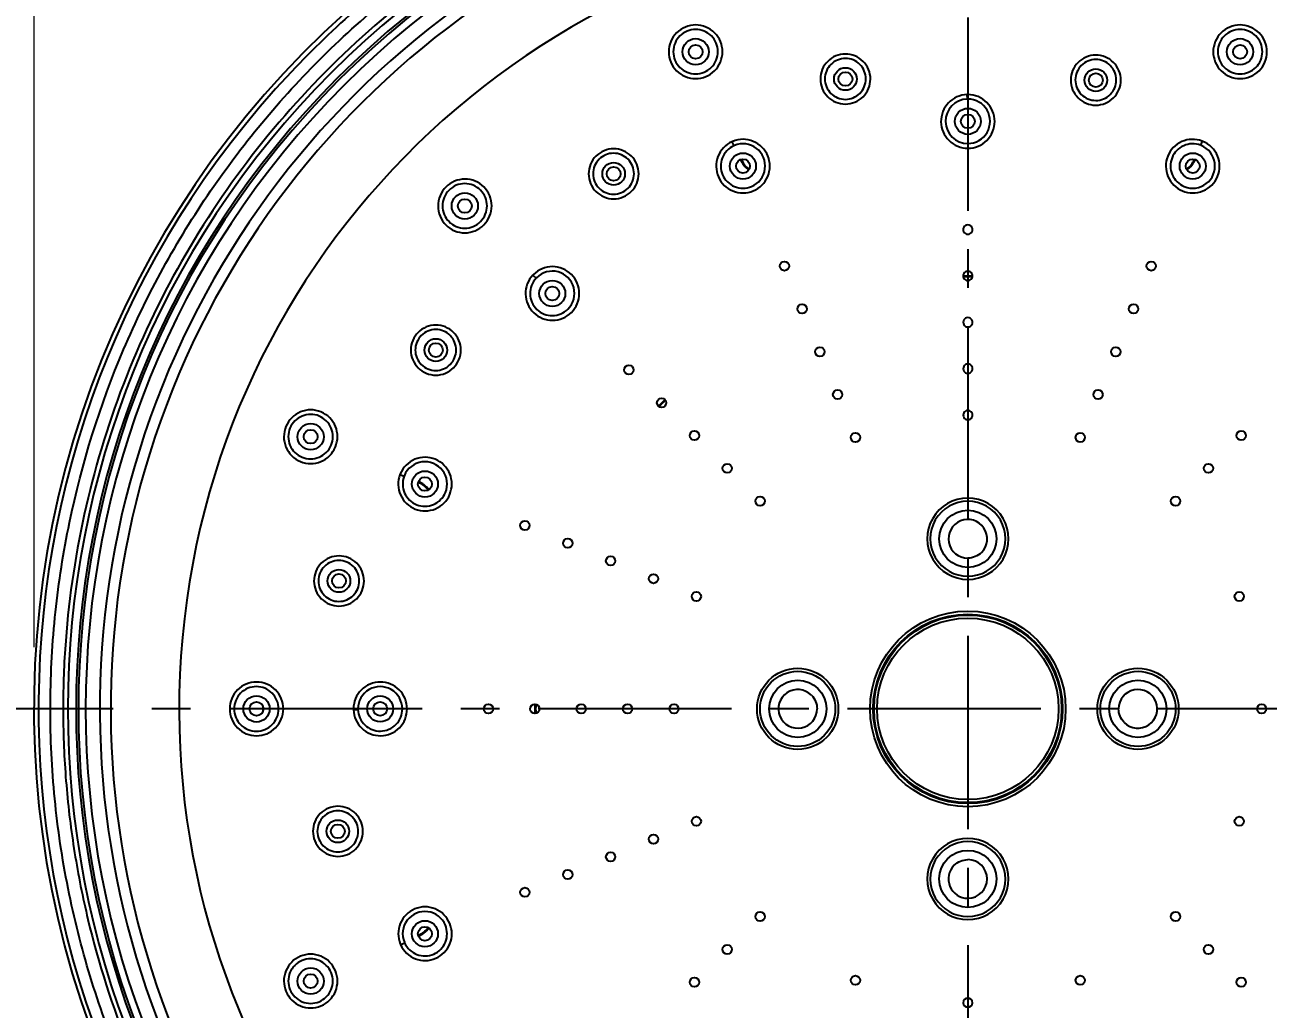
# Model space of a CAD drawing. Extents: x 0 to 521, y 0 to 382.
# Drawn here: x 76.5 to 156.9, y 255.5 to 319.2 of the extents above; entities that cross this region are included whole.
import ezdxf

# ---------------------------------------------------------------- set-up
doc = ezdxf.new("R2010")
doc.units = 0
doc.header["$LTSCALE"] = 10
doc.header["$MEASUREMENT"] = 0
doc.header["$PDMODE"] = 3
doc.header["$PDSIZE"] = -10
doc.linetypes.add('CENTER', pattern=[2, 1.25, -0.25, 0.25, -0.25])
doc.linetypes.add('EB_DASHDOT', pattern=[39, 30, -3, 3, -3])
doc.layers.get('0').update_dxf_attribs({"linetype": 'CONTINUOUS'})
doc.layers.get('DEFPOINTS').update_dxf_attribs({"linetype": 'CONTINUOUS'})
doc.layers.add('AXES', color=7, linetype='CONTINUOUS')
doc.layers.add('LAYER_01', color=7, linetype='CONTINUOUS')
doc.layers.add('CAXA1', color=1, linetype='EB_DASHDOT', lineweight=25)
doc.styles.add('Daelim Dimension', font='')
doc.styles.get('Daelim Dimension').set_extended_font_data('NanumGothic')
doc.dimstyles.new('DEFAULT', dxfattribs={"dimscale": 2, "dimtxt": 2, "dimasz": 2, "dimexe": 0, "dimexo": 2, "dimgap": 1, "dimtad": 1, "dimdec": 1, "dimzin": 9, "dimdsep": 46, "dimtxsty": 'Daelim Dimension', "dimcen": 0.5, "dimclrd": 252, "dimclre": 252, "dimclrt": 3, "dimadec": 1, "dimazin": 0, "dimtfac": 1, "dimtdec": 1, "dimtix": 1, "dimtmove": 0, "dimatfit": 3, "dimfxl": 1, "dimtolj": 1, "dimtzin": 1, "dimlwd": 9, "dimlwe": 9, "dimarcsym": 0})

# ---------------------------------------------------------------- blocks, each defined once
blk = doc.blocks.new('*D6')
at = {"color": 5, "linetype": 'ByBlock', "lineweight": 9, "ltscale": 0.5, "transparency": 16777216}
for p, q in [((77.111, 278.946), (77.111, 355.203)), ((81.111, 355.203), (193.886, 355.203)), ((197.886, 278.946), (197.886, 355.203))]:
    blk.add_line(p, q, dxfattribs=at)
at = {"color": 5, "ltscale": 0.5, "transparency": 16777216}
for points in [[(81.111, 355.87), (81.111, 354.536), (77.111, 355.203)], [(193.886, 355.87), (193.886, 354.536), (197.886, 355.203)]]:
    blk.add_solid(points, dxfattribs=at)
at = {"layer": 'DEFPOINTS', "color": 0, "ltscale": 0.5, "transparency": 16777216}
for p in [(197.886, 355.203), (77.111, 274.946), (197.886, 274.946)]:
    blk.add_point(p, dxfattribs=at)
at = {"color": 7, "ltscale": 0.5, "transparency": 16777216, "insert": (137.498, 361.994), "char_height": 6, "attachment_point": 5, "style": 'Daelim Dimension'}
blk.add_mtext('\\A1;{\\H1.25x;\\C256;Ø}121', dxfattribs=at)

msp = doc.modelspace()

# ---------------------------------------------------------------- linework, layer by layer
at = {"color": 7, "linetype": 'Continuous'}
msp.add_line((91.898, 275.15), (91.898, 274.742), dxfattribs=at)
msp.add_lwpolyline([(97.186, 319.917), (95.834, 318.668), (94.52, 317.377), (93.246, 316.047), (92.013, 314.679), (90.823, 313.274), (89.677, 311.834), (88.576, 310.361), (87.521, 308.855), (86.513, 307.319), (85.552, 305.752), (84.638, 304.158), (83.774, 302.536), (82.958, 300.887), (82.193, 299.213), (81.479, 297.517), (80.817, 295.798), (80.208, 294.059), (79.652, 292.304), (79.15, 290.532), (78.702, 288.747), (78.309, 286.949), (77.97, 285.141), (77.687, 283.325), (77.46, 281.501), (77.288, 279.671), (77.172, 277.838), (77.113, 276.002), (77.109, 274.165), (77.161, 272.329), (77.268, 270.494), (77.431, 268.663), (77.65, 266.837), (77.925, 265.017), (78.255, 263.206), (78.641, 261.404), (79.082, 259.615), (79.578, 257.838), (80.129, 256.076), (80.732, 254.333)], dxfattribs=at)
for radius in [6.065, 5.866]:
    msp.add_circle((137.498, 274.946), radius, dxfattribs=at)
for centre, radius, start, end in [((137.498, 274.946), 58.2, 315.01693, 224.98307), ((137.498, 274.946), 57.67, 315.01704, 224.98282), ((137.497, 274.947), 60.095, 136.7075, 224.91042), ((150.797, 311.023), 1.448, 305.6675, 338.42746), ((150.797, 311.023), 1.5, 305.49573, 338.61), ((101.421, 261.647), 1.448, 291.57319, 324.33685), ((101.421, 261.647), 1.5, 291.39032, 324.50255)]:
    msp.add_arc(centre, radius, start, end, dxfattribs=at)
for points, knots in [([(180.058, 232.52), (181.458, 233.926), (184.122, 236.875), (187.659, 241.672), (190.704, 246.796), (194.063, 253.99), (196.908, 263.553), (197.804, 273.489), (197.344, 281.416), (196.099, 289.258), (193.1, 298.774), (188.279, 307.508), (183.459, 313.818), (179.388, 318.172), (174.908, 322.103), (170.062, 325.573), (164.895, 328.543), (159.46, 330.99), (153.81, 332.889), (148, 334.216), (142.087, 334.965), (134.151, 335.179), (126.219, 334.207), (118.568, 332.087), (113.01, 329.933), (107.692, 327.243), (102.666, 324.039), (97.983, 320.353), (95.117, 317.599), (93.757, 316.155)], [0, 0, 0, 0, 0.031262, 0.062525, 0.093785, 0.125047, 0.187494, 0.249942, 0.281203, 0.312465, 0.374913, 0.437361, 0.468623, 0.499885, 0.531147, 0.562409, 0.593671, 0.624934, 0.656195, 0.687456, 0.718718, 0.749979, 0.812429, 0.84369, 0.874952, 0.906214, 0.937475, 0.968737, 1, 1, 1, 1]), ([(95.486, 233.06), (94.799, 233.755), (93.453, 235.174), (90.9, 238.135), (87.99, 242.071), (84.989, 247.119), (82.501, 252.438), (80.548, 257.975), (79.148, 263.678), (78.323, 269.491), (78.074, 275.358), (78.403, 281.221), (79.614, 288.95), (82.546, 298.332), (87.273, 306.949), (92.003, 313.18), (97.326, 318.912), (103.474, 323.829), (110.24, 327.753), (115.585, 330.185), (121.143, 332.079), (126.862, 333.412), (132.684, 334.177), (140.502, 334.427), (148.321, 333.51), (155.871, 331.463), (161.358, 329.372), (166.613, 326.752), (171.584, 323.626), (176.221, 320.023), (179.062, 317.328), (180.412, 315.915)], [0, 0, 0, 0, 0.015632, 0.031272, 0.062523, 0.093787, 0.12505, 0.156308, 0.187563, 0.21882, 0.250081, 0.281341, 0.312601, 0.375043, 0.437485, 0.468744, 0.500003, 0.562444, 0.593703, 0.624964, 0.656223, 0.687482, 0.718741, 0.75, 0.812444, 0.843703, 0.874962, 0.906222, 0.93748, 0.96874, 1, 1, 1, 1]), ([(137.498, 333.454), (134.566, 333.454), (128.694, 333.009), (120.09, 331.037), (111.879, 327.791), (104.244, 323.357), (97.366, 317.822), (91.391, 311.323), (86.461, 303.998), (82.68, 296.02), (80.144, 287.564), (79.105, 280.277), (78.94, 274.409), (79.146, 270.008), (79.681, 265.636), (80.832, 259.88), (83.08, 252.872), (86.348, 246.277), (89.532, 241.346), (91.755, 238.424), (93.661, 236.193), (95.651, 234.029), (97.224, 232.479), (98.298, 231.471)], [0, 0, 0, 0, 0.062479, 0.124958, 0.187441, 0.249923, 0.312403, 0.374885, 0.437372, 0.499855, 0.562336, 0.624817, 0.656081, 0.687345, 0.718607, 0.749867, 0.812346, 0.874828, 0.906091, 0.937356, 0.952984, 0.968609, 1, 1, 1, 1]), ([(176.695, 231.471), (177.769, 232.478), (179.344, 234.026), (181.336, 236.189), (183.242, 238.42), (185.46, 241.345), (187.85, 245.045), (189.954, 248.916), (192.362, 254.269), (194.163, 259.879), (195.315, 265.634), (195.85, 270.007), (196.056, 274.407), (195.89, 280.275), (194.852, 287.562), (192.315, 296.018), (188.535, 303.997), (183.607, 311.322), (177.63, 317.821), (170.751, 323.354), (163.117, 327.79), (154.907, 331.038), (146.303, 333.01), (140.43, 333.454), (137.498, 333.454)], [0, 0, 0, 0, 0.03138, 0.047013, 0.062645, 0.093901, 0.125163, 0.156427, 0.187689, 0.250166, 0.281425, 0.312686, 0.343948, 0.375211, 0.437688, 0.500167, 0.562647, 0.625127, 0.687604, 0.750084, 0.812563, 0.875041, 0.937521, 1, 1, 1, 1])]:
    msp.add_open_spline(points, degree=3, knots=knots, dxfattribs=at)
at = {"layer": 'AXES', "color": 7, "linetype": 'Continuous'}
for centre, radius, start, end in [((124.199, 311.023), 1.5, 201.39032, 234.50255), ((124.199, 311.023), 1.448, 201.57319, 234.33685), ((137.498, 300.446), 2.5, 83.0772, 96.92266), ((137.498, 300.446), 2.448, 83.13463, 96.86509), ((119.467, 292.978), 2.5, 128.07442, 141.91985), ((119.467, 292.978), 2.448, 128.13543, 141.86617), ((101.421, 288.246), 1.448, 35.6675, 68.42746), ((101.421, 288.246), 1.5, 35.49573, 68.61), ((111.998, 274.946), 2.5, 173.07443, 186.91985), ((111.998, 274.946), 2.448, 173.13543, 186.86617)]:
    msp.add_arc(centre, radius, start, end, dxfattribs=at)
at = {"layer": 'CAXA1', "color": 7, "linetype": 'CENTER', "lineweight": 25}
for p, q in [((137.498, 339.668), (137.498, 234.508)), ((202.22, 274.946), (72.776, 274.946))]:
    msp.add_line(p, q, dxfattribs=at)
at = {"layer": 'LAYER_01', "color": 7, "linetype": 'Continuous'}
for p, q in [((137.441, 314.673), (137.451, 314.386)), ((122.241, 311.627), (122.361, 311.365)), ((152.647, 311.672), (152.546, 311.402)), ((109.366, 302.996), (109.576, 302.8)), ((100.773, 290.095), (101.042, 289.995)), ((97.771, 274.888), (98.059, 274.898)), ((100.818, 259.69), (101.079, 259.809))]:
    msp.add_line(p, q, dxfattribs=at)
for centre, radius in [((119.895, 317.445), 0.848), ((119.895, 317.445), 0.45), ((155.102, 317.445), 0.848), ((155.102, 317.445), 0.45), ((129.58, 315.684), 0.731), ((129.58, 315.684), 0.45), ((145.772, 315.613), 0.731), ((145.772, 315.613), 0.45), ((137.498, 312.946), 0.841), ((137.498, 312.946), 0.45), ((122.956, 310.054), 0.841), ((122.956, 310.054), 0.45), ((152.04, 310.054), 0.841), ((152.04, 310.054), 0.45), ((114.593, 309.553), 0.731), ((114.593, 309.553), 0.45), ((104.971, 307.473), 0.848), ((104.971, 307.473), 0.45), ((125.635, 303.588), 0.302), ((149.362, 303.588), 0.302), ((110.628, 301.816), 0.841), ((110.628, 301.816), 0.45), ((126.783, 300.817), 0.302), ((148.214, 300.816), 0.302), ((103.093, 298.153), 0.731), ((103.093, 298.153), 0.45), ((127.931, 298.045), 0.301), ((147.066, 298.045), 0.301), ((115.577, 296.868), 0.302), ((129.079, 295.273), 0.301), ((145.918, 295.273), 0.301), ((117.698, 294.747), 0.302), ((95, 292.55), 0.848), ((95, 292.55), 0.45), ((119.82, 292.625), 0.301), ((130.227, 292.501), 0.301), ((144.77, 292.501), 0.301), ((155.177, 292.625), 0.301), ((102.391, 289.488), 0.841), ((121.941, 290.504), 0.301), ((153.055, 290.504), 0.301), ((102.391, 289.488), 0.45), ((124.062, 288.382), 0.301), ((150.934, 288.382), 0.301), ((108.857, 286.811), 0.302), ((137.498, 285.946), 1.85), ((111.628, 285.662), 0.302), ((114.4, 284.514), 0.301), ((96.831, 283.22), 0.731), ((96.831, 283.22), 0.45), ((117.172, 283.366), 0.301), ((119.943, 282.218), 0.301), ((155.053, 282.218), 0.301), ((137.498, 274.946), 6.326), ((137.498, 274.946), 6.125), ((137.498, 274.946), 6.102), ((126.495, 274.946), 2.626), ((126.494, 274.946), 2.429), ((148.501, 274.947), 2.626), ((148.503, 274.947), 2.429), ((126.498, 274.946), 1.85), ((148.498, 274.946), 1.85), ((91.498, 274.946), 0.848), ((99.498, 274.946), 0.841), ((91.498, 274.946), 0.45), ((99.498, 274.946), 0.45), ((106.497, 274.947), 0.302), ((109.497, 274.947), 0.302), ((112.497, 274.947), 0.301), ((115.497, 274.946), 0.301), ((118.497, 274.946), 0.301), ((156.499, 274.946), 0.301), ((96.761, 267.028), 0.731), ((119.943, 267.675), 0.301), ((155.053, 267.675), 0.301), ((96.761, 267.028), 0.45), ((117.172, 266.527), 0.301), ((114.4, 265.379), 0.301), ((137.498, 263.946), 1.85), ((111.628, 264.231), 0.302), ((108.856, 263.083), 0.302), ((124.062, 261.511), 0.301), ((150.934, 261.511), 0.301), ((102.391, 260.404), 0.841), ((102.391, 260.404), 0.45), ((121.941, 259.389), 0.301), ((153.055, 259.389), 0.301), ((95, 257.343), 0.848), ((95, 257.343), 0.45), ((119.819, 257.268), 0.301), ((130.227, 257.392), 0.301), ((144.77, 257.392), 0.301), ((155.177, 257.268), 0.301)]:
    msp.add_circle(centre, radius, dxfattribs=at)
for centre, radius, start, end in [((137.498, 274.946), 57.518, 315.01704, 224.98296), ((137.498, 274.946), 57.048, 315.01704, 224.98296), ((137.498, 274.946), 56.129, 309.23824, 230.76176), ((137.498, 274.946), 55.427, 309.24154, 230.75846), ((137.498, 274.946), 51, 283.11656, 256.88344), ((137.496, 312.951), 1.436, 91.82879, 270.07141), ((137.498, 312.946), 1.44, 90, 91.89433), ((137.5, 312.951), 1.436, 269.92979, 90.07021), ((122.956, 310.054), 1.44, 112.5, 114.37134), ((122.956, 310.059), 1.436, 292.42979, 112.57021), ((152.044, 310.057), 1.436, 247.42979, 67.57021), ((152.04, 310.054), 1.44, 67.5, 69.37166), ((137.498, 305.948), 0.302, 89.92457, 270.07543), ((137.499, 305.948), 0.302, 269.92457, 90.07542), ((110.626, 301.821), 1.436, 314.92979, 135.07021), ((137.498, 302.948), 0.302, 89.94718, 270.05282), ((137.498, 302.948), 0.302, 269.94719, 90.05281), ((110.628, 301.816), 1.44, 135, 136.87089), ((137.498, 299.948), 0.301, 89.96707, 270.03293), ((137.498, 299.948), 0.301, 269.96716, 90.03284), ((137.498, 296.948), 0.301, 89.98416, 270.01584), ((137.498, 296.948), 0.301, 269.98416, 90.01584), ((137.498, 293.947), 0.301, 89.99844, 270.00156), ((137.498, 293.947), 0.301, 269.99844, 90.00156), ((102.387, 289.492), 1.436, 337.42979, 157.57021), ((102.391, 289.488), 1.44, 157.5, 159.37078), ((137.498, 285.949), 2.626, 89.99431, 270.00569), ((137.498, 285.951), 2.429, 89.99459, 270.00541), ((137.498, 285.949), 2.626, 269.99411, 90.00589), ((137.498, 285.951), 2.429, 269.99439, 90.00561), ((137.499, 285.946), 1.25, 315, 269.97908), ((99.494, 274.948), 1.436, 359.92979, 180.07021), ((126.498, 274.947), 1.25, 45, 359.97908), ((148.498, 274.946), 1.25, 225, 179.97908), ((99.498, 274.946), 1.44, 180, 181.83298), ((137.498, 263.944), 2.626, 89.99412, 270.00588), ((137.498, 263.942), 2.429, 89.99439, 270.00561), ((137.498, 263.944), 2.626, 269.9943, 90.0057), ((137.498, 263.942), 2.429, 269.99459, 90.00541), ((137.498, 263.946), 1.25, 135, 270.00001), ((137.498, 263.946), 1.25, 270.0209, 89.97908), ((102.386, 260.404), 1.436, 22.42979, 202.57021), ((102.391, 260.404), 1.44, 202.5, 204.36934), ((137.498, 255.945), 0.301, 90.00033, 269.99967), ((137.498, 255.945), 0.301, 270.00048, 89.99952)]:
    msp.add_arc(centre, radius, start, end, dxfattribs=at)
for points, knots in [([(119.232, 319.044), (119.024, 318.958), (118.636, 318.7), (118.25, 318.123), (118.113, 317.442), (118.249, 316.76), (118.635, 316.183), (119.213, 315.798), (119.894, 315.663), (120.35, 315.755), (120.559, 315.841)], [0, 0, 0, 0, 0.125078, 0.250106, 0.375078, 0.500008, 0.624932, 0.74989, 0.874909, 1, 1, 1, 1]), ([(119.341, 318.781), (119.168, 318.71), (118.847, 318.496), (118.527, 318.017), (118.413, 317.452), (118.525, 316.886), (118.846, 316.407), (119.326, 316.088), (119.89, 315.976), (120.269, 316.052), (120.442, 316.123)], [0, 0, 0, 0, 0.125053, 0.25007, 0.375052, 0.500006, 0.624954, 0.749923, 0.874932, 1, 1, 1, 1]), ([(120.559, 315.841), (120.768, 315.928), (121.155, 316.186), (121.541, 316.762), (121.678, 317.443), (121.543, 318.125), (121.157, 318.702), (120.578, 319.087), (119.897, 319.222), (119.441, 319.131), (119.232, 319.044)], [0, 0, 0, 0, 0.12506, 0.250072, 0.375031, 0.499957, 0.624887, 0.749858, 0.874892, 1, 1, 1, 1]), ([(120.442, 316.123), (120.615, 316.195), (120.936, 316.409), (121.257, 316.888), (121.37, 317.453), (121.258, 318.018), (120.938, 318.497), (120.458, 318.817), (119.893, 318.929), (119.514, 318.853), (119.341, 318.781)], [0, 0, 0, 0, 0.125037, 0.250039, 0.375009, 0.49996, 0.624914, 0.749894, 0.874917, 1, 1, 1, 1]), ([(155.764, 319.044), (155.556, 319.131), (155.099, 319.222), (154.418, 319.087), (153.84, 318.702), (153.454, 318.125), (153.319, 317.444), (153.455, 316.763), (153.841, 316.186), (154.229, 315.928), (154.437, 315.841)], [0, 0, 0, 0, 0.125078, 0.250106, 0.375078, 0.500008, 0.624932, 0.74989, 0.874909, 1, 1, 1, 1]), ([(155.655, 318.781), (155.482, 318.853), (155.104, 318.929), (154.539, 318.817), (154.059, 318.497), (153.739, 318.018), (153.626, 317.453), (153.74, 316.888), (154.06, 316.409), (154.381, 316.195), (154.554, 316.123)], [0, 0, 0, 0, 0.125053, 0.25007, 0.375052, 0.500006, 0.624954, 0.749923, 0.874932, 1, 1, 1, 1]), ([(154.437, 315.841), (154.646, 315.755), (155.102, 315.663), (155.783, 315.798), (156.362, 316.183), (156.748, 316.76), (156.883, 317.442), (156.746, 318.123), (156.36, 318.7), (155.973, 318.958), (155.764, 319.044)], [0, 0, 0, 0, 0.12506, 0.250072, 0.375031, 0.499957, 0.624887, 0.749858, 0.874892, 1, 1, 1, 1]), ([(154.554, 316.123), (154.727, 316.052), (155.106, 315.976), (155.671, 316.088), (156.151, 316.407), (156.471, 316.886), (156.583, 317.452), (156.47, 318.017), (156.15, 318.496), (155.828, 318.71), (155.655, 318.781)], [0, 0, 0, 0, 0.125037, 0.250039, 0.375009, 0.49996, 0.624914, 0.749894, 0.874917, 1, 1, 1, 1]), ([(128.959, 317.175), (128.765, 317.095), (128.404, 316.854), (128.045, 316.316), (127.918, 315.681), (128.044, 315.046), (128.404, 314.508), (128.943, 314.149), (129.577, 314.022), (130.002, 314.107), (130.197, 314.187)], [0, 0, 0, 0, 0.125059, 0.250061, 0.375027, 0.499969, 0.624921, 0.749913, 0.874945, 1, 1, 1, 1]), ([(129.071, 316.912), (128.912, 316.846), (128.617, 316.65), (128.323, 316.21), (128.219, 315.691), (128.323, 315.172), (128.617, 314.732), (129.058, 314.438), (129.576, 314.334), (129.924, 314.403), (130.083, 314.469)], [0, 0, 0, 0, 0.125044, 0.250046, 0.375025, 0.499987, 0.624954, 0.749946, 0.874965, 1, 1, 1, 1]), ([(130.197, 314.187), (130.392, 314.267), (130.754, 314.507), (131.115, 315.045), (131.243, 315.681), (131.116, 316.317), (130.756, 316.856), (130.216, 317.216), (129.58, 317.342), (129.154, 317.256), (128.959, 317.175)], [0, 0, 0, 0, 0.125035, 0.250018, 0.374971, 0.499914, 0.624875, 0.749881, 0.874928, 1, 1, 1, 1]), ([(130.083, 314.469), (130.242, 314.534), (130.538, 314.731), (130.833, 315.171), (130.937, 315.691), (130.834, 316.211), (130.539, 316.651), (130.098, 316.945), (129.578, 317.048), (129.23, 316.978), (129.071, 316.912)], [0, 0, 0, 0, 0.125022, 0.250006, 0.374973, 0.499936, 0.624911, 0.749917, 0.874949, 1, 1, 1, 1]), ([(145.769, 317.229), (145.559, 317.229), (145.134, 317.144), (144.596, 316.785), (144.236, 316.247), (144.109, 315.612), (144.236, 314.977), (144.596, 314.439), (145.134, 314.079), (145.559, 313.994), (145.769, 313.994)], [0, 0, 0, 0, 0.12506, 0.250063, 0.375029, 0.499971, 0.624923, 0.749913, 0.874945, 1, 1, 1, 1]), ([(145.772, 316.943), (145.6, 316.943), (145.252, 316.874), (144.812, 316.58), (144.518, 316.14), (144.415, 315.621), (144.518, 315.102), (144.813, 314.662), (145.252, 314.368), (145.6, 314.298), (145.772, 314.298)], [0, 0, 0, 0, 0.125045, 0.250048, 0.375027, 0.499989, 0.624955, 0.749945, 0.874965, 1, 1, 1, 1]), ([(145.769, 313.994), (145.98, 313.993), (146.406, 314.077), (146.946, 314.436), (147.307, 314.974), (147.434, 315.61), (147.307, 316.246), (146.946, 316.785), (146.407, 317.145), (145.98, 317.229), (145.769, 317.229)], [0, 0, 0, 0, 0.125036, 0.250019, 0.374972, 0.499915, 0.624877, 0.749883, 0.874928, 1, 1, 1, 1]), ([(145.772, 314.298), (145.944, 314.298), (146.293, 314.366), (146.733, 314.66), (147.029, 315.1), (147.132, 315.62), (147.029, 316.14), (146.733, 316.58), (146.293, 316.874), (145.944, 316.943), (145.772, 316.943)], [0, 0, 0, 0, 0.125023, 0.250007, 0.374975, 0.499938, 0.624914, 0.749918, 0.874949, 1, 1, 1, 1]), ([(137.442, 314.673), (137.219, 314.666), (136.77, 314.563), (136.21, 314.167), (135.84, 313.588), (135.718, 312.912), (135.862, 312.24), (136.25, 311.674), (136.823, 311.296), (137.275, 311.208), (137.498, 311.208)], [0, 0, 0, 0, 0.125066, 0.250086, 0.375073, 0.500031, 0.624981, 0.749951, 0.874957, 1, 1, 1, 1]), ([(137.498, 311.208), (137.724, 311.208), (138.18, 311.298), (138.757, 311.683), (139.144, 312.26), (139.279, 312.941), (139.144, 313.622), (138.757, 314.199), (138.18, 314.584), (137.724, 314.674), (137.498, 314.674)], [0, 0, 0, 0, 0.125037, 0.250038, 0.37501, 0.499965, 0.624924, 0.749911, 0.874937, 1, 1, 1, 1]), ([(115.736, 308.406), (115.886, 308.554), (116.128, 308.915), (116.255, 309.55), (116.13, 310.186), (115.77, 310.726), (115.231, 311.086), (114.594, 311.211), (113.959, 311.084), (113.598, 310.842), (113.449, 310.693)], [0, 0, 0, 0, 0.125035, 0.250018, 0.374971, 0.499914, 0.624875, 0.749881, 0.874928, 1, 1, 1, 1]), ([(122.242, 311.627), (122.039, 311.535), (121.664, 311.268), (121.298, 310.688), (121.179, 310.011), (121.325, 309.34), (121.715, 308.775), (122.291, 308.4), (122.964, 308.271), (123.415, 308.362), (123.622, 308.447)], [0, 0, 0, 0, 0.125058, 0.250076, 0.375057, 0.500012, 0.624959, 0.749927, 0.874935, 1, 1, 1, 1]), ([(122.362, 311.366), (122.193, 311.289), (121.883, 311.069), (121.58, 310.588), (121.481, 310.027), (121.602, 309.471), (121.925, 309.003), (122.401, 308.692), (122.96, 308.585), (123.333, 308.66), (123.504, 308.731)], [0, 0, 0, 0, 0.12504, 0.250052, 0.375041, 0.500012, 0.624975, 0.749949, 0.874951, 1, 1, 1, 1]), ([(123.622, 308.447), (123.83, 308.534), (124.217, 308.792), (124.603, 309.368), (124.739, 310.049), (124.604, 310.73), (124.218, 311.307), (123.64, 311.693), (122.96, 311.828), (122.504, 311.736), (122.295, 311.65)], [0, 0, 0, 0, 0.125034, 0.250035, 0.375003, 0.499953, 0.624907, 0.749889, 0.874914, 1, 1, 1, 1]), ([(152.648, 311.671), (152.439, 311.75), (151.985, 311.826), (151.316, 311.674), (150.753, 311.281), (150.382, 310.703), (150.258, 310.027), (150.4, 309.355), (150.785, 308.787), (151.169, 308.533), (151.375, 308.447)], [0, 0, 0, 0, 0.125058, 0.250076, 0.375057, 0.500012, 0.624959, 0.749927, 0.874935, 1, 1, 1, 1]), ([(152.548, 311.402), (152.374, 311.467), (151.999, 311.53), (151.444, 311.405), (150.978, 311.078), (150.671, 310.6), (150.568, 310.04), (150.685, 309.483), (151.004, 309.013), (151.321, 308.802), (151.492, 308.731)], [0, 0, 0, 0, 0.12504, 0.250052, 0.375041, 0.500012, 0.624975, 0.749949, 0.874951, 1, 1, 1, 1]), ([(151.375, 308.447), (151.583, 308.361), (152.039, 308.27), (152.72, 308.405), (153.298, 308.79), (153.684, 309.367), (153.819, 310.048), (153.683, 310.729), (153.297, 311.306), (152.91, 311.564), (152.701, 311.65)], [0, 0, 0, 0, 0.125034, 0.250035, 0.375003, 0.499953, 0.624907, 0.749889, 0.874914, 1, 1, 1, 1]), ([(113.449, 310.693), (113.3, 310.544), (113.059, 310.184), (112.933, 309.549), (113.058, 308.914), (113.418, 308.376), (113.957, 308.017), (114.592, 307.891), (115.226, 308.016), (115.587, 308.257), (115.736, 308.406)], [0, 0, 0, 0, 0.12506, 0.250063, 0.375029, 0.499971, 0.624923, 0.749912, 0.874945, 1, 1, 1, 1]), ([(113.653, 310.493), (113.531, 310.371), (113.334, 310.077), (113.231, 309.558), (113.334, 309.038), (113.628, 308.598), (114.068, 308.304), (114.587, 308.201), (115.106, 308.304), (115.401, 308.501), (115.523, 308.623)], [0, 0, 0, 0, 0.125045, 0.250048, 0.375027, 0.499989, 0.624955, 0.749945, 0.874965, 1, 1, 1, 1]), ([(115.523, 308.623), (115.645, 308.744), (115.843, 309.039), (115.947, 309.558), (115.844, 310.078), (115.55, 310.519), (115.109, 310.813), (114.589, 310.916), (114.069, 310.813), (113.774, 310.615), (113.653, 310.493)], [0, 0, 0, 0, 0.125022, 0.250006, 0.374973, 0.499936, 0.624911, 0.749917, 0.874949, 1, 1, 1, 1]), ([(106.199, 306.246), (106.358, 306.406), (106.617, 306.792), (106.753, 307.473), (106.619, 308.154), (106.234, 308.732), (105.656, 309.118), (104.974, 309.252), (104.293, 309.116), (103.907, 308.857), (103.747, 308.697)], [0, 0, 0, 0, 0.12506, 0.250072, 0.375031, 0.499957, 0.624887, 0.749858, 0.874892, 1, 1, 1, 1]), ([(105.983, 306.462), (106.115, 306.594), (106.33, 306.915), (106.443, 307.48), (106.331, 308.045), (106.011, 308.525), (105.532, 308.845), (104.966, 308.956), (104.402, 308.844), (104.081, 308.629), (103.948, 308.496)], [0, 0, 0, 0, 0.125037, 0.250039, 0.375009, 0.49996, 0.624914, 0.749894, 0.874917, 1, 1, 1, 1]), ([(103.747, 308.697), (103.587, 308.538), (103.328, 308.151), (103.192, 307.47), (103.327, 306.789), (103.712, 306.211), (104.29, 305.825), (104.972, 305.691), (105.652, 305.827), (106.039, 306.086), (106.199, 306.246)], [0, 0, 0, 0, 0.125078, 0.250106, 0.375078, 0.500008, 0.624932, 0.74989, 0.874909, 1, 1, 1, 1]), ([(103.948, 308.496), (103.816, 308.364), (103.601, 308.043), (103.488, 307.478), (103.6, 306.913), (103.92, 306.433), (104.399, 306.113), (104.965, 306.002), (105.53, 306.114), (105.85, 306.329), (105.983, 306.462)], [0, 0, 0, 0, 0.125053, 0.25007, 0.375052, 0.500006, 0.624954, 0.749923, 0.874932, 1, 1, 1, 1]), ([(111.858, 300.587), (112.017, 300.747), (112.276, 301.133), (112.412, 301.813), (112.277, 302.494), (111.892, 303.072), (111.314, 303.457), (110.633, 303.592), (109.952, 303.457), (109.566, 303.198), (109.406, 303.038)], [0, 0, 0, 0, 0.125034, 0.250035, 0.375003, 0.499953, 0.624907, 0.749889, 0.874914, 1, 1, 1, 1]), ([(109.366, 302.997), (109.214, 302.834), (108.97, 302.444), (108.854, 301.768), (109.002, 301.097), (109.394, 300.533), (109.971, 300.16), (110.646, 300.034), (111.318, 300.172), (111.7, 300.429), (111.858, 300.587)], [0, 0, 0, 0, 0.125058, 0.250076, 0.375057, 0.500012, 0.624959, 0.749927, 0.874935, 1, 1, 1, 1]), ([(109.577, 302.801), (109.45, 302.666), (109.248, 302.343), (109.152, 301.783), (109.275, 301.227), (109.6, 300.76), (110.077, 300.451), (110.637, 300.346), (111.193, 300.461), (111.51, 300.673), (111.64, 300.804)], [0, 0, 0, 0, 0.12504, 0.250052, 0.375041, 0.500012, 0.624975, 0.749949, 0.874951, 1, 1, 1, 1]), ([(104.588, 297.531), (104.669, 297.725), (104.756, 298.151), (104.63, 298.787), (104.271, 299.327), (103.732, 299.687), (103.096, 299.813), (102.46, 299.686), (101.921, 299.325), (101.68, 298.963), (101.6, 298.769)], [0, 0, 0, 0, 0.125035, 0.250018, 0.374971, 0.499914, 0.624875, 0.749881, 0.874928, 1, 1, 1, 1]), ([(104.308, 297.65), (104.374, 297.809), (104.445, 298.157), (104.342, 298.676), (104.048, 299.117), (103.608, 299.412), (103.088, 299.515), (102.568, 299.411), (102.127, 299.117), (101.931, 298.821), (101.865, 298.662)], [0, 0, 0, 0, 0.125022, 0.250006, 0.374973, 0.499936, 0.624911, 0.749917, 0.874949, 1, 1, 1, 1]), ([(101.6, 298.769), (101.519, 298.574), (101.434, 298.149), (101.561, 297.514), (101.92, 296.976), (102.458, 296.616), (103.093, 296.49), (103.728, 296.617), (104.266, 296.976), (104.507, 297.336), (104.588, 297.531)], [0, 0, 0, 0, 0.12506, 0.250063, 0.375029, 0.499971, 0.624923, 0.749912, 0.874945, 1, 1, 1, 1]), ([(101.865, 298.662), (101.799, 298.503), (101.729, 298.155), (101.833, 297.636), (102.127, 297.196), (102.567, 296.902), (103.086, 296.799), (103.605, 296.902), (104.045, 297.196), (104.242, 297.491), (104.308, 297.65)], [0, 0, 0, 0, 0.125045, 0.250048, 0.375027, 0.499989, 0.624955, 0.749945, 0.874965, 1, 1, 1, 1]), ([(96.603, 291.886), (96.69, 292.094), (96.781, 292.55), (96.646, 293.231), (96.262, 293.81), (95.684, 294.196), (95.003, 294.331), (94.322, 294.195), (93.745, 293.808), (93.487, 293.421), (93.4, 293.212)], [0, 0, 0, 0, 0.12506, 0.250072, 0.375031, 0.499957, 0.624887, 0.749858, 0.874892, 1, 1, 1, 1]), ([(96.321, 292.002), (96.393, 292.175), (96.469, 292.554), (96.357, 293.119), (96.037, 293.599), (95.558, 293.919), (94.993, 294.031), (94.428, 293.918), (93.949, 293.598), (93.735, 293.277), (93.663, 293.103)], [0, 0, 0, 0, 0.125037, 0.250039, 0.375009, 0.49996, 0.624914, 0.749894, 0.874917, 1, 1, 1, 1]), ([(93.4, 293.212), (93.314, 293.004), (93.222, 292.547), (93.357, 291.866), (93.742, 291.288), (94.32, 290.902), (95.001, 290.767), (95.682, 290.903), (96.259, 291.29), (96.517, 291.677), (96.603, 291.886)], [0, 0, 0, 0, 0.125078, 0.250106, 0.375078, 0.500008, 0.624932, 0.74989, 0.874909, 1, 1, 1, 1]), ([(93.663, 293.103), (93.591, 292.93), (93.516, 292.552), (93.628, 291.987), (93.947, 291.507), (94.426, 291.187), (94.992, 291.075), (95.557, 291.188), (96.035, 291.508), (96.249, 291.829), (96.321, 292.002)], [0, 0, 0, 0, 0.125053, 0.25007, 0.375052, 0.500006, 0.624954, 0.749923, 0.874932, 1, 1, 1, 1]), ([(103.997, 288.823), (104.083, 289.031), (104.175, 289.487), (104.04, 290.168), (103.655, 290.746), (103.078, 291.132), (102.397, 291.267), (101.716, 291.131), (101.139, 290.745), (100.881, 290.358), (100.794, 290.15)], [0, 0, 0, 0, 0.125034, 0.250035, 0.375003, 0.499953, 0.624907, 0.749889, 0.874914, 1, 1, 1, 1]), ([(100.773, 290.096), (100.695, 289.887), (100.618, 289.434), (100.77, 288.764), (101.164, 288.201), (101.742, 287.831), (102.417, 287.707), (103.089, 287.848), (103.657, 288.233), (103.912, 288.617), (103.997, 288.823)], [0, 0, 0, 0, 0.125058, 0.250076, 0.375057, 0.500012, 0.624959, 0.749927, 0.874935, 1, 1, 1, 1]), ([(101.043, 289.996), (100.978, 289.823), (100.914, 289.447), (101.04, 288.892), (101.366, 288.426), (101.845, 288.119), (102.404, 288.016), (102.961, 288.133), (103.432, 288.452), (103.643, 288.77), (103.713, 288.94)], [0, 0, 0, 0, 0.12504, 0.250052, 0.375041, 0.500012, 0.624975, 0.749949, 0.874951, 1, 1, 1, 1]), ([(98.451, 283.217), (98.451, 283.428), (98.368, 283.855), (98.009, 284.394), (97.47, 284.755), (96.834, 284.882), (96.198, 284.755), (95.659, 284.394), (95.3, 283.855), (95.216, 283.428), (95.216, 283.217)], [0, 0, 0, 0, 0.125035, 0.250016, 0.374969, 0.499912, 0.624875, 0.749881, 0.874928, 1, 1, 1, 1]), ([(138.382, 285.062), (138.267, 284.948), (137.988, 284.764), (137.661, 284.696), (137.498, 284.696)], [0, 0, 0, 0, 0.5, 1, 1, 1, 1]), ([(98.147, 283.22), (98.147, 283.392), (98.079, 283.741), (97.785, 284.181), (97.345, 284.477), (96.825, 284.58), (96.305, 284.477), (95.864, 284.181), (95.57, 283.741), (95.502, 283.392), (95.502, 283.22)], [0, 0, 0, 0, 0.125022, 0.250004, 0.374972, 0.499935, 0.624911, 0.749917, 0.874949, 1, 1, 1, 1]), ([(95.216, 283.217), (95.216, 283.007), (95.3, 282.582), (95.66, 282.044), (96.198, 281.684), (96.833, 281.557), (97.468, 281.684), (98.006, 282.044), (98.366, 282.582), (98.45, 283.007), (98.451, 283.217)], [0, 0, 0, 0, 0.12506, 0.250063, 0.375029, 0.499971, 0.624923, 0.749913, 0.874945, 1, 1, 1, 1]), ([(95.502, 283.22), (95.502, 283.048), (95.571, 282.7), (95.865, 282.261), (96.305, 281.966), (96.824, 281.863), (97.343, 281.966), (97.783, 282.261), (98.077, 282.7), (98.146, 283.048), (98.147, 283.22)], [0, 0, 0, 0, 0.125045, 0.250048, 0.375027, 0.499989, 0.624955, 0.749945, 0.874965, 1, 1, 1, 1]), ([(93.234, 274.946), (93.234, 275.172), (93.144, 275.629), (92.759, 276.206), (92.182, 276.593), (91.501, 276.729), (90.82, 276.593), (90.242, 276.206), (89.857, 275.629), (89.767, 275.172), (89.767, 274.946)], [0, 0, 0, 0, 0.125059, 0.250072, 0.375031, 0.499958, 0.624889, 0.74986, 0.874893, 1, 1, 1, 1]), ([(101.237, 274.946), (101.237, 275.172), (101.147, 275.628), (100.762, 276.205), (100.185, 276.592), (99.504, 276.728), (98.823, 276.592), (98.246, 276.205), (97.861, 275.628), (97.77, 275.172), (97.77, 274.946)], [0, 0, 0, 0, 0.125034, 0.250035, 0.375004, 0.499954, 0.624908, 0.74989, 0.874915, 1, 1, 1, 1]), ([(92.929, 274.946), (92.929, 275.134), (92.854, 275.512), (92.534, 275.991), (92.055, 276.312), (91.49, 276.425), (90.925, 276.313), (90.446, 275.992), (90.126, 275.513), (90.051, 275.134), (90.051, 274.946)], [0, 0, 0, 0, 0.125036, 0.250039, 0.375009, 0.49996, 0.624915, 0.749895, 0.874918, 1, 1, 1, 1]), ([(127.382, 275.83), (127.497, 275.715), (127.681, 275.436), (127.748, 275.109), (127.748, 274.946)], [0, 0, 0, 0, 0.5, 1, 1, 1, 1]), ([(89.767, 274.946), (89.767, 274.72), (89.857, 274.264), (90.242, 273.686), (90.819, 273.299), (91.501, 273.164), (92.182, 273.299), (92.759, 273.686), (93.144, 274.264), (93.234, 274.72), (93.234, 274.946)], [0, 0, 0, 0, 0.125078, 0.250106, 0.375078, 0.500009, 0.624934, 0.749892, 0.87491, 1, 1, 1, 1]), ([(90.051, 274.946), (90.051, 274.759), (90.126, 274.38), (90.446, 273.901), (90.925, 273.58), (91.49, 273.468), (92.055, 273.58), (92.534, 273.901), (92.854, 274.38), (92.929, 274.759), (92.929, 274.946)], [0, 0, 0, 0, 0.125053, 0.250071, 0.375052, 0.500007, 0.624955, 0.749924, 0.874933, 1, 1, 1, 1]), ([(97.771, 274.89), (97.779, 274.666), (97.881, 274.218), (98.278, 273.658), (98.857, 273.288), (99.533, 273.166), (100.204, 273.31), (100.771, 273.698), (101.149, 274.271), (101.237, 274.723), (101.237, 274.946)], [0, 0, 0, 0, 0.125059, 0.250077, 0.375059, 0.500013, 0.62496, 0.749927, 0.874936, 1, 1, 1, 1]), ([(98.058, 274.9), (98.065, 274.715), (98.149, 274.344), (98.478, 273.879), (98.957, 273.573), (99.517, 273.472), (100.074, 273.591), (100.544, 273.912), (100.857, 274.387), (100.93, 274.761), (100.93, 274.946)], [0, 0, 0, 0, 0.125041, 0.250053, 0.375042, 0.500012, 0.624976, 0.74995, 0.874952, 1, 1, 1, 1]), ([(147.614, 274.062), (147.499, 274.177), (147.316, 274.456), (147.248, 274.784), (147.248, 274.946)], [0, 0, 0, 0, 0.5, 1, 1, 1, 1]), ([(98.258, 267.645), (98.178, 267.84), (97.938, 268.202), (97.399, 268.563), (96.764, 268.691), (96.127, 268.564), (95.588, 268.204), (95.229, 267.664), (95.103, 267.028), (95.188, 266.602), (95.269, 266.407)], [0, 0, 0, 0, 0.125035, 0.250018, 0.374971, 0.499914, 0.624875, 0.749881, 0.874928, 1, 1, 1, 1]), ([(97.976, 267.531), (97.91, 267.69), (97.714, 267.986), (97.274, 268.281), (96.754, 268.385), (96.234, 268.282), (95.793, 267.987), (95.499, 267.546), (95.396, 267.026), (95.466, 266.678), (95.532, 266.519)], [0, 0, 0, 0, 0.125022, 0.250006, 0.374973, 0.499936, 0.624911, 0.749917, 0.874949, 1, 1, 1, 1]), ([(95.269, 266.407), (95.35, 266.213), (95.591, 265.852), (96.128, 265.493), (96.763, 265.366), (97.398, 265.492), (97.936, 265.852), (98.296, 266.391), (98.422, 267.025), (98.338, 267.451), (98.258, 267.645)], [0, 0, 0, 0, 0.12506, 0.250063, 0.375029, 0.499972, 0.624923, 0.749912, 0.874945, 1, 1, 1, 1]), ([(95.532, 266.519), (95.598, 266.36), (95.795, 266.065), (96.235, 265.771), (96.754, 265.668), (97.273, 265.771), (97.713, 266.065), (98.007, 266.506), (98.11, 267.024), (98.041, 267.372), (97.976, 267.531)], [0, 0, 0, 0, 0.125045, 0.250048, 0.375028, 0.49999, 0.624955, 0.749945, 0.874965, 1, 1, 1, 1]), ([(136.614, 264.83), (136.729, 264.945), (137.008, 265.129), (137.336, 265.196), (137.498, 265.196)], [0, 0, 0, 0, 0.5, 1, 1, 1, 1]), ([(103.997, 261.07), (103.911, 261.278), (103.653, 261.665), (103.076, 262.051), (102.395, 262.187), (101.714, 262.052), (101.137, 261.666), (100.752, 261.088), (100.617, 260.408), (100.708, 259.952), (100.794, 259.743)], [0, 0, 0, 0, 0.125034, 0.250035, 0.375003, 0.499953, 0.624907, 0.749889, 0.874914, 1, 1, 1, 1]), ([(100.817, 259.69), (100.91, 259.487), (101.176, 259.112), (101.757, 258.746), (102.433, 258.627), (103.104, 258.773), (103.669, 259.163), (104.044, 259.739), (104.174, 260.413), (104.083, 260.863), (103.997, 261.07)], [0, 0, 0, 0, 0.125058, 0.250076, 0.375057, 0.500012, 0.624959, 0.749927, 0.874935, 1, 1, 1, 1]), ([(101.079, 259.81), (101.155, 259.642), (101.376, 259.331), (101.857, 259.028), (102.417, 258.929), (102.973, 259.05), (103.442, 259.373), (103.752, 259.85), (103.86, 260.408), (103.784, 260.781), (103.713, 260.952)], [0, 0, 0, 0, 0.12504, 0.250052, 0.375041, 0.500012, 0.624975, 0.749949, 0.874951, 1, 1, 1, 1]), ([(96.603, 258.007), (96.517, 258.216), (96.259, 258.603), (95.682, 258.989), (95.001, 259.126), (94.32, 258.991), (93.742, 258.605), (93.357, 258.026), (93.222, 257.345), (93.314, 256.889), (93.4, 256.68)], [0, 0, 0, 0, 0.12506, 0.250072, 0.375031, 0.499957, 0.624887, 0.749858, 0.874892, 1, 1, 1, 1]), ([(96.321, 257.89), (96.25, 258.063), (96.036, 258.385), (95.557, 258.705), (94.992, 258.818), (94.426, 258.706), (93.947, 258.386), (93.628, 257.906), (93.516, 257.341), (93.591, 256.962), (93.663, 256.789)], [0, 0, 0, 0, 0.125037, 0.250039, 0.375009, 0.49996, 0.624914, 0.749894, 0.874917, 1, 1, 1, 1]), ([(93.4, 256.68), (93.487, 256.472), (93.745, 256.084), (94.322, 255.698), (95.003, 255.562), (95.684, 255.697), (96.261, 256.083), (96.646, 256.661), (96.781, 257.342), (96.69, 257.798), (96.603, 258.007)], [0, 0, 0, 0, 0.125078, 0.250106, 0.375078, 0.500008, 0.624932, 0.74989, 0.874909, 1, 1, 1, 1]), ([(93.663, 256.789), (93.735, 256.616), (93.949, 256.295), (94.428, 255.975), (94.993, 255.861), (95.558, 255.974), (96.037, 256.294), (96.357, 256.774), (96.469, 257.339), (96.393, 257.717), (96.321, 257.89)], [0, 0, 0, 0, 0.125053, 0.25007, 0.375052, 0.500006, 0.624954, 0.749923, 0.874932, 1, 1, 1, 1])]:
    msp.add_open_spline(points, degree=3, knots=knots, dxfattribs=at)
for points in [[(137.498, 314.674), (137.479, 314.674), (137.461, 314.674), (137.442, 314.673)], [(122.295, 311.65), (122.277, 311.643), (122.26, 311.635), (122.242, 311.627)], [(152.701, 311.65), (152.684, 311.657), (152.666, 311.665), (152.648, 311.671)], [(109.406, 303.038), (109.393, 303.025), (109.38, 303.011), (109.366, 302.997)], [(100.794, 290.15), (100.787, 290.132), (100.78, 290.114), (100.773, 290.096)], [(97.77, 274.946), (97.77, 274.927), (97.771, 274.909), (97.771, 274.89)], [(100.794, 259.743), (100.802, 259.725), (100.809, 259.708), (100.817, 259.69)]]:
    msp.add_open_spline(points, degree=3, dxfattribs=at)

# ---------------------------------------------------------------- dimensions: what is measured, and where the dimension line sits
at = {"ltscale": 0.5}
dim = msp.add_linear_dim(base=(197.886, 355.203), p1=(77.111, 274.946), p2=(197.886, 274.946), text='{\\H1.25x;\\C256;Ø}<>', dimstyle='DEFAULT', override={"dimtxt": 3, "dimdec": 0, "dimclrd": 5, "dimclre": 5, "dimclrt": 7, "dimfxl": 1.25, "dimarcsym": 1}, dxfattribs=at)
dim.commit()
dim.dimension.update_dxf_attribs({"geometry": '*D6', "text_midpoint": (137.498, 361.994)})

doc.saveas('drawing.dxf')
